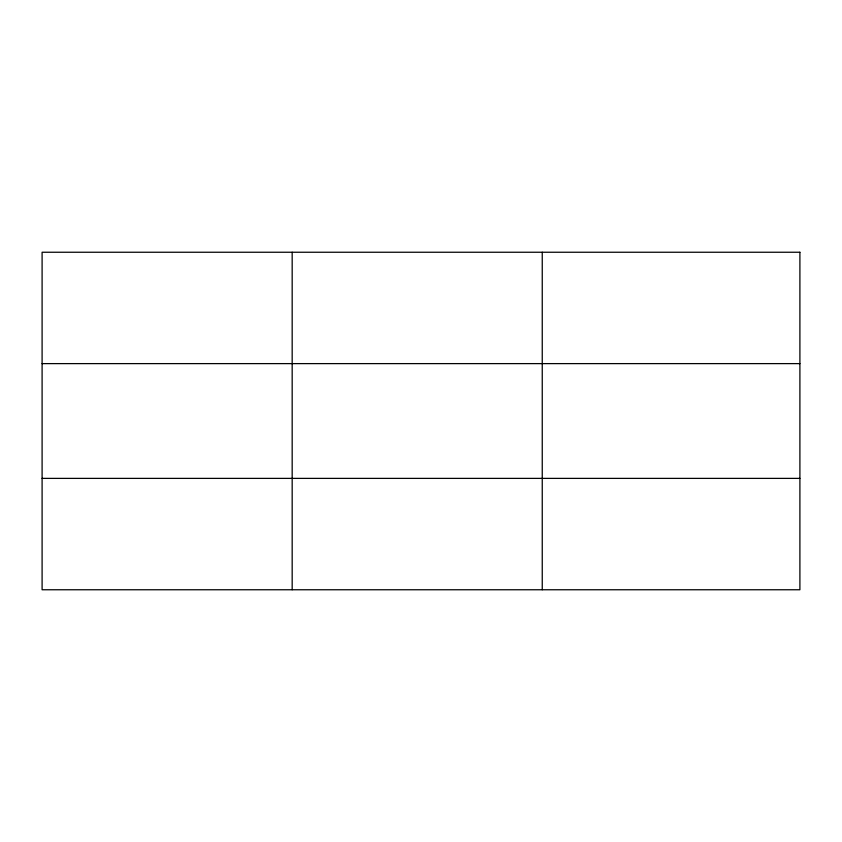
<?xml version="1.0" encoding="UTF-8"?>
<svg xmlns="http://www.w3.org/2000/svg" width="842" height="842" viewBox="0 0 842 842"><rect width="100%" height="100%" fill="white"/><g stroke="black" fill="none" stroke-linecap="round" stroke-linejoin="round"><path stroke-width="1.26" d="M292.174 589.758L292.174 252.242M542.248 589.758L542.248 252.242M42.1 363.618L799.9 363.618M42.1 478.382L799.9 478.382M799.9 252.242L799.9 589.758L42.1 589.758L42.1 252.242L799.9 252.242"/></g></svg>
